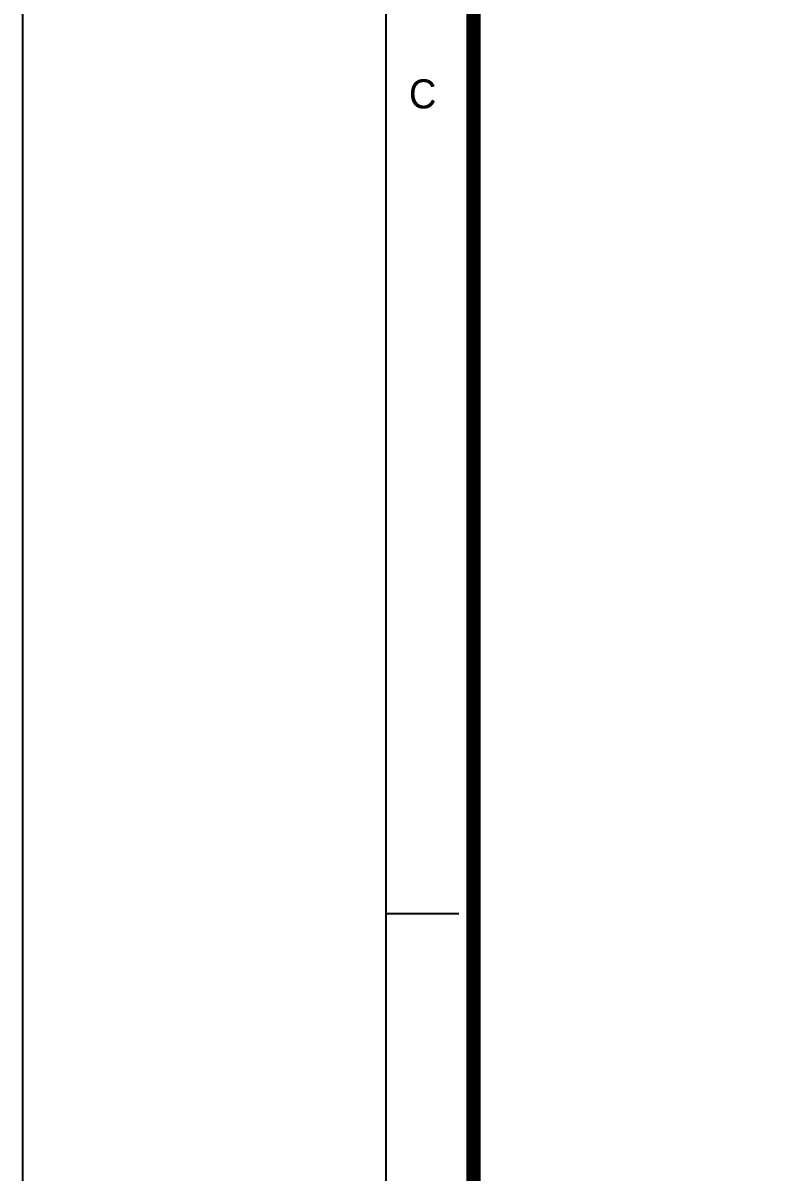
# Model space of a CAD drawing. Header units: inches. Extents: x 0 to 77285, y -118 to 40065.
# Drawn here: x 0 to 3063, y 13366 to 18113 of the extents above; entities that cross this region are included whole.
import ezdxf
from ezdxf.enums import TextEntityAlignment as Align

# ---------------------------------------------------------------- set-up
doc = ezdxf.new("R2010")
doc.units = ezdxf.units.IN
doc.header["$LTSCALE"] = 5
doc.header["$MEASUREMENT"] = 0
doc.styles.add('SCI', font='')
doc.styles.get('SCI').set_extended_font_data('Gulim')

# ---------------------------------------------------------------- blocks, each defined once
blk = doc.blocks.new('A$C60684f4e')
at = {"color": 2}
blk.add_line((15, -176.7), (12.5, -176.7), dxfattribs=at)
blk.add_lwpolyline([(12.5, -289.5), (12.5, -7.5), (412.5, -7.5), (412.5, -289.5)], close=True, dxfattribs=at)
at = {"color": 40, "const_width": 0.5}
blk.add_lwpolyline([(15.5, -286.5), (15.5, -10.5), (409.5, -10.5), (409.5, -286.5)], close=True, dxfattribs=at)
at = {"layer": 'Defpoints', "color": 1}
blk.add_lwpolyline([(0, -297), (0, 0), (420, 0), (420, -297)], close=True, dxfattribs=at)
at = {"color": 2, "style": 'SCI'}
blk.add_text('C', height=1, dxfattribs=at).set_placement((13.75, -148.5), align=Align.MIDDLE_CENTER)

msp = doc.modelspace()

# ---------------------------------------------------------------- block references
at = {"xscale": 120, "yscale": 120, "zscale": 120}
msp.add_blockref('A$C60684f4e', (0, 35640), dxfattribs=at)

doc.saveas('drawing.dxf')
